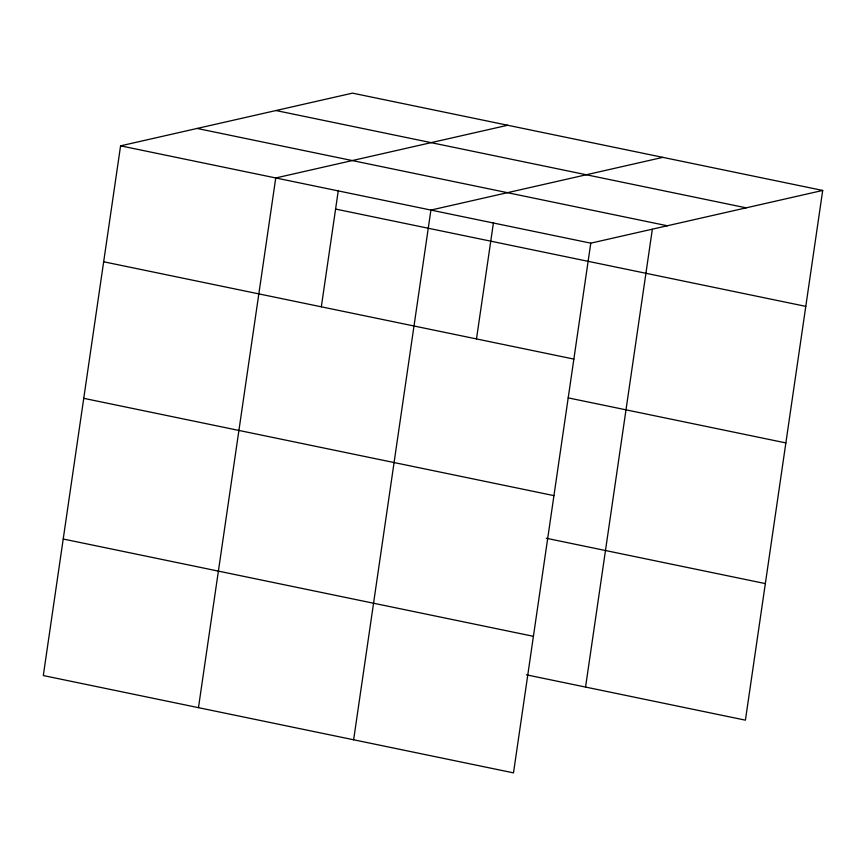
<?xml version="1.0" encoding="UTF-8"?>
<svg xmlns="http://www.w3.org/2000/svg" width="866" height="866" viewBox="0 0 866 866"><rect width="100%" height="100%" fill="white"/><g stroke="black" fill="none" stroke-linecap="round" stroke-linejoin="round"><path stroke-width="1.3" d="M822.7 190.444L352.505 93.138L120.58 145.845L43.3 675.556L513.495 772.862L590.774 243.162L822.7 190.444L745.42 720.155L526.387 674.82M198.466 707.663L275.745 177.963L507.671 125.245M321.329 306.78L338.314 190.401M353.631 739.78L430.911 210.07L662.836 157.363M476.495 338.898L493.479 222.519M585.557 687.063L652.336 229.317M275.962 110.534L746.167 207.84M197.112 128.449L667.307 225.766M120.58 145.845L590.774 243.162M335.586 209.063L805.791 306.369M103.66 261.77L573.866 359.087M568.139 397.862L785.873 442.916M83.742 398.328L553.948 495.633M546.305 538.273L765.349 583.597M63.218 539.009L533.424 636.315"/></g></svg>
